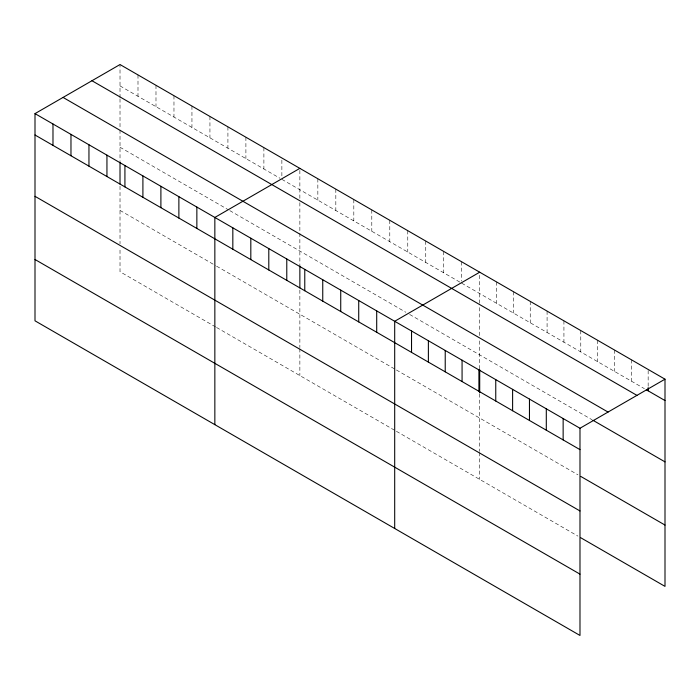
<?xml version="1.0" encoding="UTF-8"?>
<svg xmlns="http://www.w3.org/2000/svg" width="700" height="700" viewBox="0 0 700 700"><rect width="100%" height="100%" fill="white"/><g stroke="black" fill="none" stroke-linecap="round" stroke-linejoin="round"><path stroke-width="0.53" stroke-dasharray="3.5 2.62" d="M120.015 98.822L120.015 128.94M120.015 97.746L120.015 64.54M299.863 202.65L299.863 264.757M299.863 198.345L299.863 168.367M479.701 307.562L479.701 336.613M479.701 303.257L479.701 272.204M120.015 85.907L279.983 178.264M281.873 179.357L459.83 282.1M461.72 283.194L644.411 388.666M120.015 147.236L227.92 209.536M229.81 210.621L405.877 312.27M409.658 314.457L592.008 419.738M120.015 210.411L215.617 265.606M216.562 266.158L395.465 369.442M396.41 369.985L577.964 474.81M215.617 326.935L120.015 271.74L120.015 248.071M216.562 327.477L395.465 430.762M396.41 431.314L577.964 536.13M648.156 370.527L648.156 386.558M631.312 359.73L631.312 381.106M614.469 350.009L614.469 371.376M597.616 340.279L597.616 361.655M580.773 330.558L580.773 351.925M563.929 320.828L563.929 342.204M547.085 311.106L547.085 332.474M530.241 301.376L530.241 322.752M513.398 291.655L513.398 313.023M496.554 281.925L496.554 303.301M479.701 340.909L479.701 369.644M479.701 393.864L479.701 451.43M479.701 452.506L479.701 479.404M461.72 261.817L461.72 281.059M443.739 251.431L443.739 272.808M425.749 241.054L425.749 262.421M407.767 230.668L407.767 252.044M389.786 220.281L389.786 241.657M371.796 209.904L371.796 231.28M353.815 199.518L353.815 220.894M335.825 189.131L335.825 210.508M317.844 178.754L317.844 200.13M299.863 290.027L299.863 347.594M299.863 348.67L299.863 375.567M281.873 160.125L281.873 177.222M263.891 147.604L263.891 168.98M245.901 137.218L245.901 158.594M227.92 126.84L227.92 148.207M209.939 116.454L209.939 137.83M191.949 106.067L191.949 127.444M173.968 95.69L173.968 117.058M155.986 85.304L155.986 106.68M137.996 74.918L137.996 96.294M120.015 130.016L120.015 160.921M120.015 186.191L120.015 243.766"/><path stroke-width="1.05" d="M35 113.619L579.985 428.26L579.985 635.46L35 320.819L35 113.619L120.015 64.54L665 379.181L665 586.381L580.773 537.758M299.863 168.367L214.847 217.455L214.847 424.655M479.701 272.204L394.695 321.283L394.695 528.483M579.985 428.26L665 379.181M646.284 389.751L665 400.558M91.962 80.736L636.947 395.377M63.053 97.422L608.038 412.064M592.944 420.271L665 461.877M35 134.995L579.985 449.636M580.773 476.429L665 525.061M35 196.315L579.985 510.956M35 259.499L579.985 574.14M648.156 387.625L648.156 390.828M563.141 418.539L563.141 439.915M546.298 408.809L546.298 430.185M529.454 399.088L529.454 420.464M512.61 389.358L512.61 410.734M495.758 379.636L495.758 401.012M479.701 369.644L479.701 392.805M478.914 369.915L478.914 391.283M462.07 360.185L462.07 381.561M445.226 350.464L445.226 371.831M428.382 340.734L428.382 362.11M411.539 331.012L411.539 352.38M376.705 310.905L376.705 332.273M358.724 300.519L358.724 321.895M340.734 290.132L340.734 311.509M322.752 279.755L322.752 301.123M304.771 269.369L304.771 290.745M299.863 265.808L299.863 287.919M286.781 258.983L286.781 280.359M268.8 248.605L268.8 269.973M250.819 238.219L250.819 259.595M232.829 227.832L232.829 249.209M196.857 207.069L196.857 228.445M178.876 196.683L178.876 218.059M160.895 186.305L160.895 207.673M142.905 175.919L142.905 197.295M124.924 165.532L124.924 186.909M120.015 161.971L120.015 184.091M106.942 155.155L106.942 176.523M88.953 144.769L88.953 166.145M70.971 134.383L70.971 155.759M52.981 124.005L52.981 145.373"/></g></svg>
